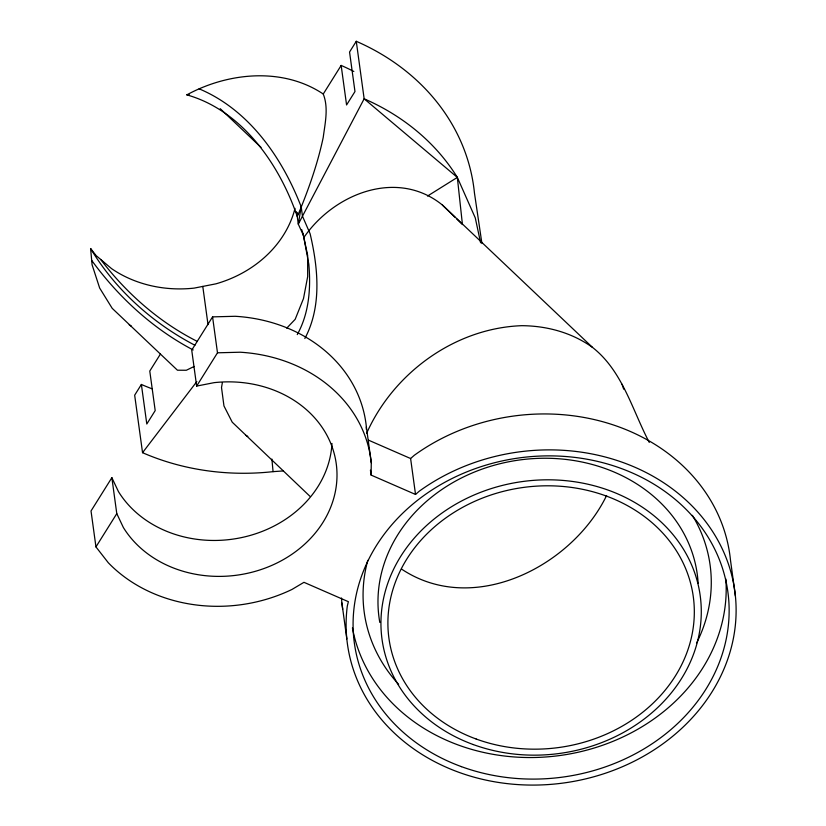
<?xml version="1.0" encoding="UTF-8"?>
<svg xmlns="http://www.w3.org/2000/svg" width="826" height="826" viewBox="0 0 826 826"><rect width="100%" height="100%" fill="white"/><g stroke="black" fill="none" stroke-linecap="round" stroke-linejoin="round"><path stroke-width="1.24" d="M366.321 429.344L366.362 426.897A148.36 126.77 -7.8 0 0 235.214 316.286L212.571 316.874L191.725 350.152L196.65 386.083L214.12 382.655A113.451 96.941 -7.8 0 1 334.354 454.176A113.451 96.941 -7.8 0 1 262.4 569.083A113.451 96.941 -7.8 0 1 123.384 527.546L116.786 513.627L111.861 477.686L91.025 510.964L95.95 546.905L108.299 562.754A148.36 126.77 -7.8 0 0 292.001 589.434L303.958 582.32L348.376 601.689L347.292 606.108A195.483 167.038 -7.8 0 0 570.529 781.943A195.483 167.038 -7.8 0 0 719.704 543.725A195.483 167.038 -7.8 0 0 419.257 491.202L415.53 494.454L371.101 475.084L370.43 470.128M371.101 475.084L371.277 462.828L366.362 426.897M199.118 88.826C249.122 109.848 282.234 157.694 301.201 206.82L298.3 224.135L303.379 235.296L306.033 247.779M222.37 382.603L221.513 387.549L223.96 405.948L232.23 422.189L309.946 496.302M298.331 214.12C308.635 189.237 317.669 163.775 323.234 137.384C325.062 123.146 328.717 107.896 323.255 94.019C282.812 66.968 228.1 72.378 186.841 94.856C242.369 110.601 279.291 164.25 297.257 216.474L298.331 214.12L295.584 211.508M297.267 334.592C309.161 313.157 310.937 288.202 308.821 264.217L303.235 234.233L301.635 229.504M304.856 338.505C321.964 306.353 318.124 267.985 310.122 233.779L302.481 216.185L301.201 206.82M366.568 433.423C393.434 372.918 454.992 328.098 521.743 325.681C546.946 325.847 571.902 332.62 592.51 347.405C622.628 371.019 632.169 409.944 649.288 442.426M606.594 495.538C572.139 566.45 473.205 616.991 401.519 569.062M151.953 388.757A216.433 184.931 -7.8 0 1 141.38 384.462L134.669 395.189L142.547 452.689A230.392 196.867 -7.8 0 0 273.076 471.646L283.142 470.944M160.389 354.117L149.774 371.06L155.195 410.594L146.801 423.996L141.38 384.462M323.255 94.019L341.159 65.43A198.983 170.022 -7.8 0 1 353.827 71.49M481.93 243.536L474.444 192.943A230.392 196.867 -7.8 0 0 356.274 41.3L349.553 52.028L354.974 91.552L346.579 104.954L341.159 65.43M95.95 546.905L116.786 513.627M196.65 386.083L217.486 352.805L212.571 316.874M142.547 452.689L196.825 381.571M303.854 237.527C333.818 193.697 397.213 168.328 442.385 205.013L592.51 347.405M286.746 328.139L295.171 319.321L303.503 298.537L307.675 276.617L307.644 255.389L306.26 248.863M415.53 494.454L410.605 458.523L414.332 455.26A195.483 167.038 -7.8 0 1 613.006 424.832A195.483 167.038 -7.8 0 1 730.473 560.08L735.388 596.021M427.517 196.051L457.336 177.404L475.27 217.878L480.598 242.751M194.182 366.445L186.335 370.255L177.445 370.213L112.202 308.335L99.657 288.037L92.089 264.785L90.612 248.543L96.105 255.585L111.593 268.656A113.451 96.941 -7.8 0 0 194.172 288.109L215.978 283.824A113.451 96.941 -7.8 0 0 295.016 208.348M186.841 94.856L189.361 94.783M217.486 352.805L240.139 352.217A148.36 126.77 -7.8 0 1 371.277 462.828M368.52 440.165L410.605 458.523M245.57 435.24L247.81 436.417M197.435 341.489C159.346 322.295 126.378 293.313 100.648 259.426M194.915 345.258C152.511 323.09 115.279 289.678 90.612 248.543M193.181 349.956C152.882 328.8 118.407 297.092 91.686 260.386M129.228 324.886L131.427 326.167M456.799 218.973L462.436 224.558L457.336 177.404L364.152 98.8L356.274 41.3M220.222 108.691L260.995 147.369M442.385 205.013L454.992 217.228M111.861 477.686L118.459 491.615A113.451 96.941 -7.8 0 0 243.257 537.21A113.451 96.941 -7.8 0 0 331.969 443.438M622.081 384.255L623.671 389.149M303.235 234.233L303.379 235.296M296.679 212.261L298.3 224.135L364.152 98.8A230.392 196.867 -7.8 0 1 457.336 177.404M341.912 603.011L346.827 638.952M202.783 286.415L208.018 324.618M271.888 459.07L273.076 471.646M342.676 609.247A195.483 167.038 -7.8 0 1 341.489 598.003M379.805 622.432A160.574 137.209 -7.8 0 1 522.166 459.638A160.574 137.209 -7.8 0 1 698.146 583.393M725.827 578.985A188.504 161.07 -7.8 0 1 558.717 755.676A188.504 161.07 -7.8 0 1 352.423 627.874M692.384 515.341A174.544 149.134 -7.8 0 1 696.638 642.938M398.628 684.341A174.544 149.134 -7.8 0 1 367.776 560.369M461.424 766.642A188.504 161.07 -7.8 0 0 728.449 596.785A188.504 161.07 -7.8 0 0 433.454 489.023A188.504 161.07 -7.8 0 0 461.424 766.642M473.226 744.546A160.574 137.209 -7.8 0 0 700.696 599.852A160.574 137.209 -7.8 0 0 449.406 508.052A160.574 137.209 -7.8 0 0 473.226 744.546M476.179 739.022A153.595 131.241 -7.8 0 0 693.757 600.616A153.595 131.241 -7.8 0 0 453.391 512.812A153.595 131.241 -7.8 0 0 476.179 739.022"/></g></svg>
